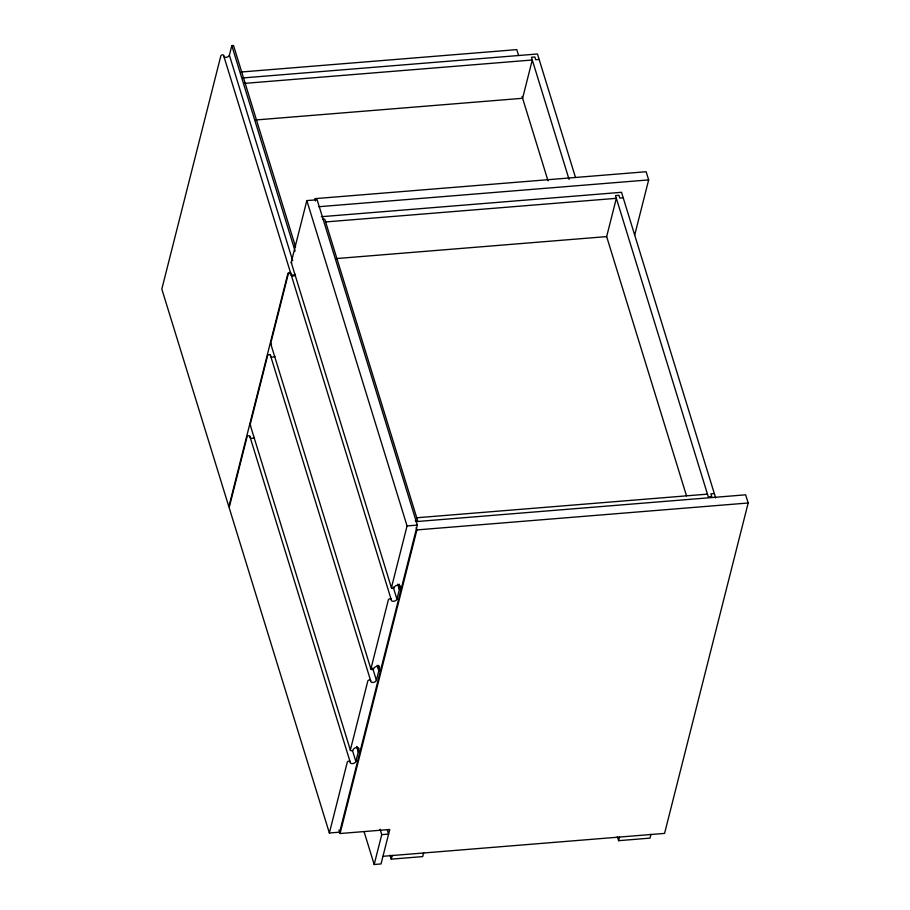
<?xml version="1.0" encoding="UTF-8"?>
<svg xmlns="http://www.w3.org/2000/svg" width="910" height="910" viewBox="0 0 910 910"><rect width="100%" height="100%" fill="white"/><g stroke="black" fill="none" stroke-linecap="round" stroke-linejoin="round"><path stroke-width="1.36" d="M292.69 260.704L229.388 55.214L231.811 45.636L233.529 45.5L295.579 246.94M398.296 584.732L399.547 588.804L401.264 588.668L417.337 525.104L317.124 199.756L306.841 200.587L291.245 262.228A1.49 0.899 -17.1 0 0 291.757 263.001M358.278 751.899L359.996 751.762L339.646 832.161L329.363 832.991L347.29 762.17A1.49 0.899 -17.1 0 1 348.962 761.09A1.49 0.899 -17.1 0 1 350.145 761.932A2.98 1.797 -17.1 0 0 352.511 763.615A2.98 1.797 -17.1 0 0 355.855 761.477L358.278 751.899L356.606 746.473M306.841 200.587L407.066 525.946L391.459 587.587A1.49 0.899 -17.1 0 0 392.654 588.429A1.49 0.899 -17.1 0 0 394.314 587.348A2.98 1.797 -17.1 0 1 397.659 585.21A2.98 1.797 -17.1 0 1 400.036 586.882L399.547 588.804M378.81 670.738L380.528 670.59L360.189 751L358.472 751.137L358.95 749.214A2.98 1.797 -17.1 0 0 356.584 747.542A2.98 1.797 -17.1 0 0 353.239 749.681A1.49 0.899 -17.1 0 1 351.578 750.761A1.49 0.899 -17.1 0 1 350.384 749.92L367.822 680.998A1.49 0.899 -17.1 0 1 369.494 679.929A1.49 0.899 -17.1 0 1 370.677 680.771A2.98 1.797 -17.1 0 0 373.054 682.455A2.98 1.797 -17.1 0 0 376.387 680.305L378.81 670.738L377.149 665.312M379.493 668.054A2.98 1.797 -17.1 0 0 377.127 666.37A2.98 1.797 -17.1 0 0 373.783 668.52A1.49 0.899 -17.1 0 1 372.11 669.589A1.49 0.899 -17.1 0 1 370.927 668.748L388.365 599.838A1.49 0.899 -17.1 0 1 390.037 598.757A1.49 0.899 -17.1 0 1 391.22 599.599A2.98 1.797 -17.1 0 0 393.586 601.283A2.98 1.797 -17.1 0 0 396.931 599.144L399.353 589.566L401.071 589.43L380.721 669.828L379.004 669.965L379.493 668.054L378.662 665.346M364.159 831.945L374.181 864.5L381.04 863.943L389.753 829.488L340.067 833.526L416.894 529.916L416.166 527.584M374.181 864.5L381.745 834.641L380.073 829.215M423.662 852.772L422.684 856.594L391.277 859.154L392.244 855.32M686.493 495.791L606.652 236.589L616.343 198.323L325.621 221.938M634.725 234.973L648.659 179.907L646.134 171.728L314.86 198.653L315.577 200.985M650.991 834.299L650.013 838.121L618.607 840.681L619.573 836.847M415.79 521.623L745.654 494.812L748.179 502.991L664.573 833.401L382.974 856.287M241.105 72.015L516.789 49.618L518.609 55.521M242.913 77.93L537.457 53.986L575.495 177.461M244.38 83.401L532.282 60.003L522.602 98.291L255.858 119.961M539.141 59.446L535.717 59.719L534.875 57L531.451 57.273L569.057 179.372M318.784 206.718L648.659 179.907M321.332 216.705L621.519 192.306L715.669 497.941M322.493 219.401L324.779 219.219L417.576 520.486L415.29 520.679M623.202 197.766L619.778 198.039L618.937 195.309L615.513 195.593L708.31 496.86L711.734 496.587L710.892 493.857L714.316 493.584M335.688 258.622L606.663 236.6M416.735 517.767L707.468 494.141M407.066 525.946L417.337 525.104M416.894 529.916L748.179 502.991M381.745 834.641L388.593 834.083L387.341 830.011M522.044 96.471L548.025 180.84M617.367 836.677L618.607 840.681M399.194 584.174L400.036 586.882M231.811 45.636L295.113 251.137M397.681 584.14L399.353 589.566M393.177 586.939L396.931 599.144M291.234 262.467L391.448 587.826M290.722 273.341A1.49 0.899 -17.1 0 0 289.539 272.5A1.49 0.899 -17.1 0 0 287.867 273.569L228.865 506.733L161.821 289.073L220.823 55.908A1.49 0.899 -17.1 0 1 222.495 54.839A1.49 0.899 -17.1 0 1 223.678 55.669L290.722 273.341A2.98 1.797 -17.1 0 0 292.042 274.968A2.98 1.797 -17.1 0 0 295.261 274.297M271.533 344.23A1.49 0.899 -17.1 0 1 270.714 343.388L288.151 274.479A1.49 0.899 -17.1 0 1 289.812 273.409A1.49 0.899 -17.1 0 1 291.007 274.251L391.22 599.599M377.752 665.904L379.004 669.965M372.634 668.099L376.387 680.305M270.691 343.639L370.916 668.998M250.671 425.334A1.49 0.899 -17.1 0 1 250.17 424.56L267.608 355.639A1.49 0.899 -17.1 0 1 269.28 354.57A1.49 0.899 -17.1 0 1 270.463 355.412L370.677 680.771M357.221 747.064L358.472 751.137M390.037 855.15L391.277 859.154M352.511 750.625L355.855 761.477M250.159 424.799L350.373 750.159M329.363 832.991L229.149 507.643L247.076 436.811A1.49 0.899 -17.1 0 1 248.737 435.742A1.49 0.899 -17.1 0 1 249.931 436.572L350.145 761.932M338.986 830.022L340.067 833.526M254.459 437.539A2.98 1.797 -17.1 0 1 251.24 438.199A2.98 1.797 -17.1 0 1 249.931 436.572M295.534 275.207A2.98 1.797 -17.1 0 1 292.315 275.866A2.98 1.797 -17.1 0 1 291.007 274.251M229.388 55.214A2.98 1.797 -17.1 0 1 226.055 57.353A2.98 1.797 -17.1 0 1 223.678 55.669M275.002 356.367A2.98 1.797 -17.1 0 1 271.783 357.038A2.98 1.797 -17.1 0 1 270.463 355.412"/></g></svg>
